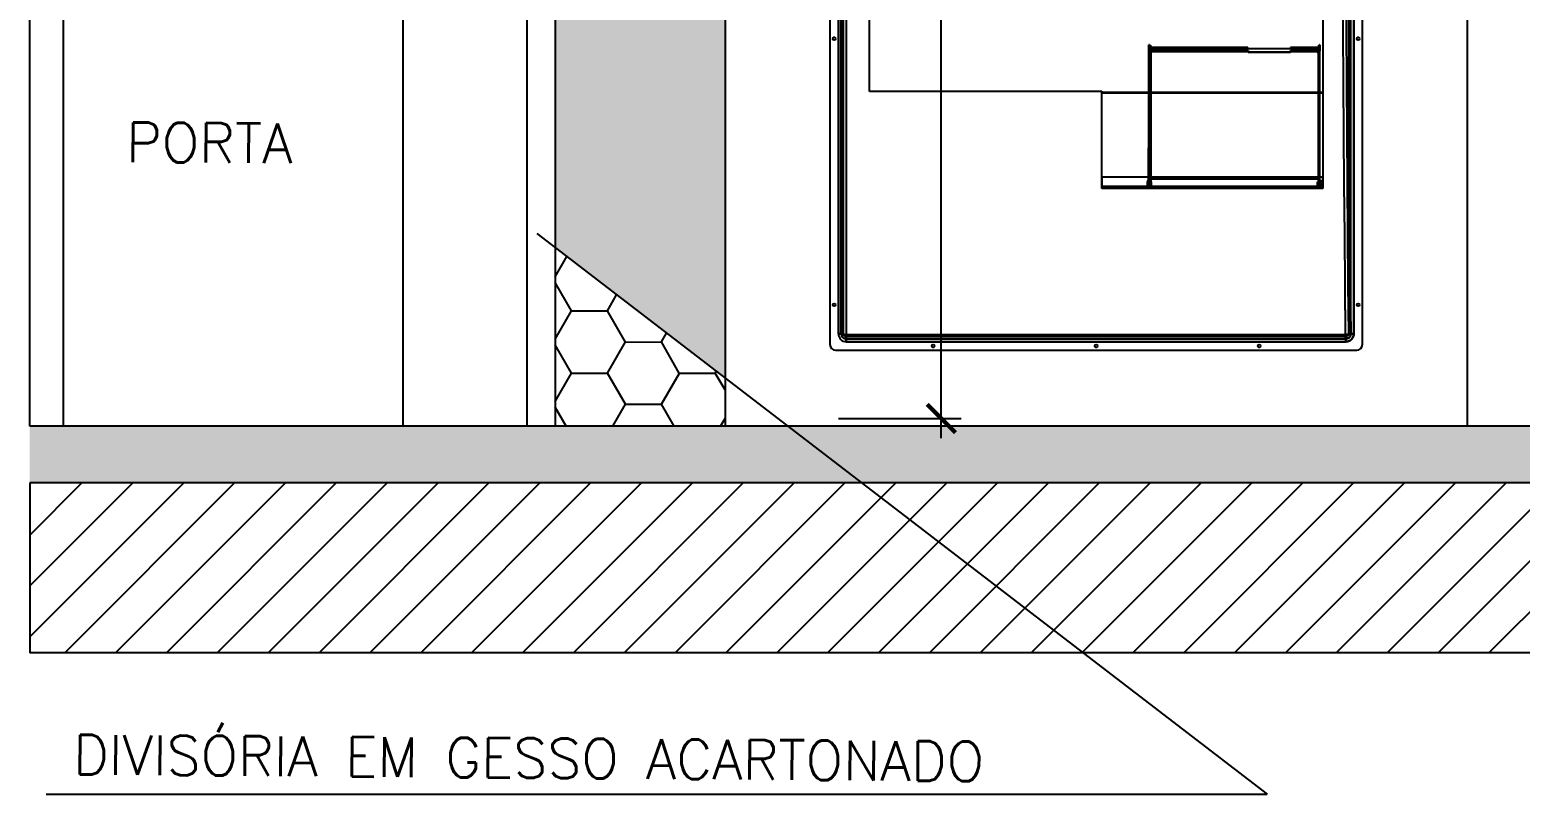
# Model space of a CAD drawing. Extents: x -36.1 to 57, y 1.4 to 46.9.
# Drawn here: x 25.904 to 28.535, y 3.001 to 4.35 of the extents above; entities that cross this region are included whole.
import ezdxf

# ---------------------------------------------------------------- set-up
doc = ezdxf.new("R2010")
doc.units = 0
doc.header["$LTSCALE"] = 0.02
doc.header["$PDMODE"] = 2
doc.layers.get('0').update_dxf_attribs({"linetype": 'CONTINUOUS'})
doc.layers.get('DEFPOINTS').update_dxf_attribs({"linetype": 'CONTINUOUS'})
for name, color, linetype in [('A-COTAS', 6, 'CONTINUOUS'), ('A-HACHU', 250, 'CONTINUOUS'), ('CARENAGEM', 1, 'CONTINUOUS'), ('COTAS', 6, 'CONTINUOUS'), ('DIVISORIA', 5, 'CONTINUOUS'), ('PAREDES', 7, 'CONTINUOUS')]:
    doc.layers.add(name, color=color, linetype=linetype)
doc.styles.add('COTAS', font='romans.shx', dxfattribs={"width": 0.75})
doc.dimstyles.new('COTAS_50', dxfattribs={"dimscale": 50, "dimtxt": 0.002, "dimasz": 0.001, "dimexe": 0.0007, "dimexo": 0.004, "dimgap": 0.0015, "dimtad": 1, "dimzin": 0, "dimdsep": 46, "dimtxsty": 'COTAS', "dimblk1": 'ARCHTICK', "dimblk2": 'ARCHTICK', "dimsah": 1, "dimcen": 0.003, "dimdle": 0.0007, "dimaunit": 1, "dimadec": 0, "dimazin": 0, "dimtfac": 1, "dimtdec": 0, "dimtix": 1, "dimtmove": 0, "dimatfit": 3, "dimldrblk": 'ARCHTICK', "dimfxl": 1, "dimtolj": 1, "dimtzin": 0, "dimarcsym": 0})

# ---------------------------------------------------------------- blocks, each defined once
blk = doc.blocks.new('_ARCHTICK')
at = {"color": 0, "linetype": 'ByBlock', "const_width": 0.15}
blk.add_lwpolyline([(-0.5, -0.5), (0.5, 0.5)], dxfattribs=at)
blk = doc.blocks.new('*D238')
at = {"color": 0, "linetype": 'ByBlock'}
for p, q in [((27.5127, 3.6292), (27.5127, 6.0855)), ((27.3311, 6.0505), (27.5477, 6.0505)), ((27.3311, 3.6642), (27.5477, 3.6642))]:
    blk.add_line(p, q, dxfattribs=at)
at = {"layer": 'DEFPOINTS', "color": 0, "linetype": 'ByBlock'}
for p in [(27.1311, 6.0505), (27.5127, 6.0505), (27.1311, 3.6642)]:
    blk.add_point(p, dxfattribs=at)
at = {"color": 0, "linetype": 'ByBlock', "xscale": 0.05, "yscale": 0.05, "zscale": 0.05}
for p, rotation in [((27.5127, 6.0505), 90), ((27.5127, 3.6642), 270)]:
    blk.add_blockref('_ARCHTICK', p, dxfattribs=dict(at, rotation=rotation))
at = {"color": 0, "linetype": 'ByBlock', "insert": (27.3877, 4.8573), "char_height": 0.1, "attachment_point": 5, "rotation": 90, "style": 'COTAS'}
blk.add_mtext('\\A1;2.39', dxfattribs=at)

msp = doc.modelspace()

# ---------------------------------------------------------------- hatches: boundary and pattern name
at = {"layer": 'A-HACHU'}
h = msp.add_hatch(dxfattribs=at)
h.set_pattern_fill('HONEY', color=256, scale=0.02, angle=0.01, style=0)
h.paths.add_polyline_path([(26.8311, 6.5005), (26.8311, 3.9659), (27.1311, 3.7356), (27.1311, 6.0505), (37.6119, 6.0505), (37.6119, 3.6505), (37.9119, 3.6505), (37.9119, 6.5005)])
h = msp.add_hatch(dxfattribs=at)
h.set_pattern_fill('HONEY', color=256, scale=0.02, angle=0.01, style=0)
h.paths.add_polyline_path([(27.1311, 3.7356), (26.8311, 3.9659), (26.8311, 3.6505), (27.1311, 3.6505)])
h = msp.add_hatch(dxfattribs=at)
h.set_pattern_fill('ANSI31', color=256, scale=0.02, angle=0.01, style=0)
h.paths.add_polyline_path([(32.7581, 3.5505), (27.3723, 3.5505), (27.7632, 3.2505), (32.8086, 3.2505)])
h.paths.add_polyline_path([(27.3723, 3.5505), (25.9039, 3.5505), (25.9039, 3.2505), (27.7632, 3.2505)])
h.paths.add_polyline_path([(35.2088, 3.5505), (32.7581, 3.5505), (32.8086, 3.2505), (35.8667, 3.2505)])
h.paths.add_polyline_path([(37.9119, 3.5505), (35.2088, 3.5505), (35.8667, 3.2505), (37.9119, 3.2505)])

# ---------------------------------------------------------------- linework, layer by layer
msp.add_line((25.9039, 3.5505), (25.9039, 3.2505), dxfattribs=at)
msp.add_solid([(25.9039, 3.6505), (25.9039, 3.5505), (37.9119, 3.6505), (37.9119, 3.5505)], dxfattribs=at)
at = {"layer": 'CARENAGEM', "linetype": 'Continuous'}
for p, q in [((27.3162, 5.8148), (27.3162, 3.7948)), ((27.3162, 5.8148), (27.3162, 3.7948)), ((28.2562, 3.7948), (28.2562, 5.8148)), ((28.2562, 3.7948), (28.2562, 5.8148)), ((27.3312, 5.7958), (27.3312, 3.8138)), ((27.3312, 3.8138), (27.3312, 5.7958)), ((27.3362, 5.7958), (27.3362, 3.8138)), ((27.3362, 3.8138), (27.3362, 5.7958)), ((27.3402, 3.8138), (27.3402, 5.7958)), ((27.3402, 3.8138), (27.3402, 5.7958)), ((27.3452, 5.7984), (27.3452, 3.8111)), ((27.3452, 5.7972), (27.3452, 3.8123)), ((28.2319, 5.7958), (28.2319, 3.8138)), ((28.2359, 3.8138), (28.2359, 5.7958)), ((28.2409, 3.8138), (28.2409, 5.7958)), ((28.2409, 5.7958), (28.2409, 3.8138)), ((27.3862, 4.2419), (27.3862, 4.3848)), ((27.3862, 4.2417), (27.3862, 4.3846)), ((28.1862, 4.3848), (28.1862, 4.2399)), ((28.1862, 4.3846), (28.1862, 4.2397)), ((27.8794, 4.3134), (27.8794, 4.3239)), ((27.8803, 4.3239), (27.8794, 4.3239)), ((27.8794, 4.0727), (27.8794, 4.3239)), ((27.8803, 4.3134), (27.8803, 4.3239)), ((27.8803, 4.0727), (27.8803, 4.3239)), ((27.8815, 4.3232), (27.8815, 4.3192)), ((27.8815, 4.3232), (27.8824, 4.3232)), ((27.8815, 4.0814), (27.8815, 4.3232)), ((27.8815, 4.3174), (27.8815, 4.3192)), ((27.8824, 4.3192), (27.8815, 4.3192)), ((27.8815, 4.3174), (27.8824, 4.3174)), ((27.8815, 4.0729), (27.8815, 4.3174)), ((27.8824, 4.3232), (27.8824, 4.3192)), ((27.8824, 4.0814), (27.8824, 4.3232)), ((27.8824, 4.3174), (27.8824, 4.3192)), ((27.8824, 4.0729), (27.8824, 4.3174)), ((28.054, 4.3195), (27.8833, 4.3195)), ((27.8833, 4.3195), (27.8833, 4.3192)), ((27.8833, 4.3195), (27.8833, 4.3186)), ((28.054, 4.3192), (27.8833, 4.3192)), ((27.8833, 4.3183), (27.8833, 4.3192)), ((27.8833, 4.3192), (27.8833, 4.3173)), ((28.054, 4.3186), (27.8833, 4.3186)), ((27.8833, 4.3186), (27.8833, 4.3183)), ((28.054, 4.3183), (27.8833, 4.3183)), ((27.8833, 4.3183), (27.8833, 4.3173)), ((27.8833, 4.3173), (28.054, 4.3173)), ((27.8833, 4.3173), (28.054, 4.3173)), ((27.8833, 4.3173), (27.8833, 4.3173)), ((27.8833, 4.0729), (27.8833, 4.3173)), ((27.8833, 4.0728), (27.8833, 4.3173)), ((28.054, 4.3192), (28.054, 4.3195)), ((28.054, 4.3195), (28.054, 4.3186)), ((28.054, 4.3173), (28.054, 4.3192)), ((28.054, 4.3183), (28.054, 4.3186)), ((28.054, 4.3173), (28.054, 4.3183)), ((28.054, 4.3173), (28.054, 4.3171)), ((28.054, 4.3171), (28.054, 4.3173)), ((28.054, 4.3171), (28.054, 4.3171)), ((28.129, 4.3171), (28.054, 4.3171)), ((28.129, 4.3171), (28.054, 4.3171)), ((28.129, 4.3195), (28.129, 4.3192)), ((28.129, 4.3186), (28.129, 4.3195)), ((28.1785, 4.3195), (28.129, 4.3195)), ((28.129, 4.3192), (28.129, 4.3173)), ((28.1785, 4.3192), (28.129, 4.3192)), ((28.129, 4.3186), (28.129, 4.3183)), ((28.1785, 4.3186), (28.129, 4.3186)), ((28.129, 4.3183), (28.129, 4.3173)), ((28.1785, 4.3183), (28.129, 4.3183)), ((28.129, 4.3171), (28.129, 4.3173)), ((28.129, 4.3171), (28.129, 4.3173)), ((28.129, 4.3173), (28.1785, 4.3173)), ((28.129, 4.3173), (28.1785, 4.3173)), ((28.129, 4.3171), (28.129, 4.3171)), ((28.1785, 4.3192), (28.1785, 4.3195)), ((28.1785, 4.3195), (28.1785, 4.3186)), ((28.1785, 4.3173), (28.1785, 4.3192)), ((28.1785, 4.3183), (28.1785, 4.3192)), ((28.1785, 4.3183), (28.1785, 4.3186)), ((28.1785, 4.3173), (28.1785, 4.3183)), ((28.1785, 4.3173), (28.1785, 4.3173)), ((28.1785, 4.0729), (28.1785, 4.3173)), ((28.1785, 4.0728), (28.1785, 4.3173)), ((28.1794, 4.3192), (28.1794, 4.3232)), ((28.1794, 4.3232), (28.1803, 4.3232)), ((28.1794, 4.0814), (28.1794, 4.3232)), ((28.1794, 4.3174), (28.1794, 4.3192)), ((28.1803, 4.3192), (28.1794, 4.3192)), ((28.1794, 4.3174), (28.1803, 4.3174)), ((28.1794, 4.0729), (28.1794, 4.3174)), ((28.1803, 4.3239), (28.1803, 4.3134)), ((28.1812, 4.3239), (28.1803, 4.3239)), ((28.1803, 4.0727), (28.1803, 4.3239)), ((28.1803, 4.3192), (28.1803, 4.3232)), ((28.1803, 4.0814), (28.1803, 4.3232)), ((28.1803, 4.3174), (28.1803, 4.3192)), ((28.1803, 4.0729), (28.1803, 4.3174)), ((28.1812, 4.3239), (28.1812, 4.3134)), ((28.1812, 4.0727), (28.1812, 4.3239)), ((27.8794, 4.3134), (27.8803, 4.3134)), ((27.8794, 4.3116), (27.8794, 4.3134)), ((27.8803, 4.3116), (27.8794, 4.3116)), ((27.8794, 4.0738), (27.8794, 4.3116)), ((27.8803, 4.3116), (27.8803, 4.3134)), ((27.8803, 4.0738), (27.8803, 4.3116)), ((27.8812, 4.3112), (27.8812, 4.3114)), ((27.8812, 4.3114), (27.8812, 4.3113)), ((27.8812, 4.3111), (27.8812, 4.3113)), ((27.8812, 4.3112), (27.8842, 4.3112)), ((27.8812, 4.3112), (27.8812, 4.3111)), ((27.8812, 4.0737), (27.8812, 4.3112)), ((27.8812, 4.3111), (27.8842, 4.3111)), ((27.8812, 4.0735), (27.8812, 4.3111)), ((27.8842, 4.3141), (28.0544, 4.3141)), ((27.8842, 4.3134), (27.8842, 4.3141)), ((27.8842, 4.3132), (27.8842, 4.3141)), ((28.0544, 4.3134), (27.8842, 4.3134)), ((27.8842, 4.3113), (27.8842, 4.3134)), ((27.8842, 4.3132), (28.0544, 4.3132)), ((27.8842, 4.3132), (27.8842, 4.3125)), ((27.8842, 4.3125), (28.0544, 4.3125)), ((27.8842, 4.3114), (27.8842, 4.3125)), ((28.0544, 4.3114), (27.8842, 4.3114)), ((27.8842, 4.3114), (27.8842, 4.3112)), ((28.0544, 4.3113), (27.8842, 4.3113)), ((27.8842, 4.3111), (27.8842, 4.3113)), ((27.8842, 4.3111), (27.8842, 4.3112)), ((28.0544, 4.3141), (28.0544, 4.3134)), ((28.0544, 4.3132), (28.0544, 4.3141)), ((28.0544, 4.3134), (28.0544, 4.3113)), ((28.0544, 4.3125), (28.0544, 4.3132)), ((28.0544, 4.3125), (28.0544, 4.3114)), ((28.0544, 4.3112), (28.0544, 4.3114)), ((28.0544, 4.3111), (28.0544, 4.3113)), ((28.0544, 4.3112), (28.0544, 4.3111)), ((28.1294, 4.3112), (28.0544, 4.3112)), ((28.0544, 4.3111), (28.1294, 4.3111)), ((28.1294, 4.3134), (28.1294, 4.3141)), ((28.1294, 4.3141), (28.1294, 4.3132)), ((28.1294, 4.3141), (28.1764, 4.3141)), ((28.1294, 4.3113), (28.1294, 4.3134)), ((28.1764, 4.3134), (28.1294, 4.3134)), ((28.1294, 4.3132), (28.1294, 4.3125)), ((28.1294, 4.3132), (28.1764, 4.3132)), ((28.1294, 4.3114), (28.1294, 4.3125)), ((28.1294, 4.3125), (28.1764, 4.3125)), ((28.1294, 4.3114), (28.1294, 4.3112)), ((28.1764, 4.3114), (28.1294, 4.3114)), ((28.1294, 4.3111), (28.1294, 4.3113)), ((28.1764, 4.3113), (28.1294, 4.3113)), ((28.1294, 4.3111), (28.1294, 4.3112)), ((28.1764, 4.3141), (28.1764, 4.3134)), ((28.1764, 4.3132), (28.1764, 4.3141)), ((28.1764, 4.3134), (28.1764, 4.3113)), ((28.1764, 4.3125), (28.1764, 4.3132)), ((28.1764, 4.3125), (28.1764, 4.3114)), ((28.1764, 4.3112), (28.1764, 4.3114)), ((28.1764, 4.3111), (28.1764, 4.3113)), ((28.1764, 4.3112), (28.1794, 4.3112)), ((28.1764, 4.3112), (28.1764, 4.3111)), ((28.1764, 4.3111), (28.1794, 4.3111)), ((28.1794, 4.3114), (28.1794, 4.3112)), ((28.1794, 4.3114), (28.1794, 4.3113)), ((28.1794, 4.3111), (28.1794, 4.3113)), ((28.1794, 4.3111), (28.1794, 4.3112)), ((28.1794, 4.0737), (28.1794, 4.3112)), ((28.1794, 4.0735), (28.1794, 4.3111)), ((28.1803, 4.3134), (28.1812, 4.3134)), ((28.1803, 4.3116), (28.1803, 4.3134)), ((28.1812, 4.3116), (28.1803, 4.3116)), ((28.1803, 4.0738), (28.1803, 4.3116)), ((28.1812, 4.3116), (28.1812, 4.3134)), ((28.1812, 4.0738), (28.1812, 4.3116)), ((27.3862, 4.2419), (27.7962, 4.2419)), ((27.3862, 4.2417), (27.3862, 4.2419)), ((27.7962, 4.2417), (27.3862, 4.2417)), ((27.7962, 4.2419), (27.7962, 4.2399)), ((27.7962, 4.2417), (27.7962, 4.2419)), ((27.7962, 4.2397), (27.7962, 4.2417)), ((28.1862, 4.2399), (27.7962, 4.2399)), ((27.7962, 4.2396), (27.7962, 4.2399)), ((27.7962, 4.2399), (27.7962, 4.2397)), ((28.1862, 4.2397), (27.7962, 4.2397)), ((27.7962, 4.2393), (27.7962, 4.2397)), ((28.1862, 4.2396), (27.7962, 4.2396)), ((27.7962, 4.2396), (27.7962, 4.2393)), ((27.7962, 4.0738), (27.7962, 4.2396)), ((27.7962, 4.2393), (28.1862, 4.2393)), ((27.7962, 4.0735), (27.7962, 4.2393)), ((28.1862, 4.2399), (28.1862, 4.2396)), ((28.1862, 4.2397), (28.1862, 4.2399)), ((28.1862, 4.2397), (28.1862, 4.2393)), ((28.1862, 4.2396), (28.1862, 4.2393)), ((28.1862, 4.2396), (28.1862, 4.0738)), ((28.1862, 4.2393), (28.1862, 4.0735)), ((27.8779, 4.1419), (27.8779, 4.142)), ((27.8794, 4.142), (27.8779, 4.142)), ((27.8779, 4.142), (27.8779, 4.092)), ((27.8794, 4.1419), (27.8779, 4.1419)), ((27.8779, 4.1419), (27.8779, 4.0749)), ((27.8794, 4.1419), (27.8794, 4.142)), ((27.8794, 4.142), (27.8794, 4.092)), ((27.8794, 4.1419), (27.8794, 4.0749)), ((28.1862, 4.0905), (27.7962, 4.0905)), ((27.7962, 4.0905), (27.7962, 4.074)), ((27.7962, 4.0903), (27.7962, 4.0905)), ((28.1862, 4.0903), (27.7962, 4.0903)), ((27.7962, 4.0903), (27.7962, 4.0738)), ((27.8764, 4.0821), (27.8764, 4.0761)), ((27.8779, 4.092), (27.8779, 4.075)), ((27.8779, 4.092), (27.8779, 4.092)), ((27.8794, 4.092), (27.8779, 4.092)), ((27.8779, 4.092), (27.8794, 4.092)), ((27.8794, 4.0841), (27.8784, 4.0841)), ((27.8784, 4.0741), (27.8784, 4.0841)), ((27.8794, 4.092), (27.8794, 4.092)), ((27.8794, 4.092), (27.8794, 4.075)), ((27.8794, 4.0841), (27.8794, 4.0741)), ((27.8803, 4.0821), (27.8794, 4.0821)), ((27.8834, 4.0821), (27.8794, 4.0821)), ((27.8794, 4.0761), (27.8794, 4.0821)), ((27.8794, 4.0821), (27.8794, 4.0761)), ((27.8803, 4.0761), (27.8803, 4.0821)), ((28.1794, 4.0868), (27.8812, 4.0868)), ((27.8812, 4.0868), (27.8812, 4.0737)), ((27.8812, 4.0867), (27.8812, 4.0868)), ((28.1794, 4.0867), (27.8812, 4.0867)), ((27.8812, 4.0867), (27.8812, 4.0736)), ((27.8824, 4.0821), (27.8815, 4.0821)), ((27.8815, 4.0821), (27.8815, 4.0761)), ((27.8815, 4.0737), (27.8815, 4.0814)), ((27.8815, 4.0814), (27.8824, 4.0814)), ((27.8824, 4.0821), (27.8824, 4.0761)), ((27.8824, 4.0814), (27.8824, 4.0737)), ((27.8834, 4.0821), (27.8834, 4.0761)), ((28.1812, 4.0821), (28.1772, 4.0821)), ((28.1772, 4.0761), (28.1772, 4.0821)), ((28.1794, 4.0737), (28.1794, 4.0868)), ((28.1794, 4.0867), (28.1794, 4.0868)), ((28.1794, 4.0736), (28.1794, 4.0867)), ((28.1803, 4.0821), (28.1794, 4.0821)), ((28.1794, 4.0761), (28.1794, 4.0821)), ((28.1794, 4.0737), (28.1794, 4.0814)), ((28.1794, 4.0814), (28.1803, 4.0814)), ((28.1812, 4.0821), (28.1803, 4.0821)), ((28.1803, 4.0821), (28.1803, 4.0761)), ((28.1803, 4.0821), (28.1803, 4.0761)), ((28.1803, 4.0814), (28.1803, 4.0737)), ((28.1822, 4.0841), (28.1812, 4.0841)), ((28.1812, 4.0741), (28.1812, 4.0841)), ((28.1812, 4.0761), (28.1812, 4.0821)), ((28.1812, 4.0761), (28.1812, 4.0821)), ((28.1822, 4.0841), (28.1822, 4.0741)), ((28.1842, 4.0761), (28.1842, 4.0821)), ((28.1862, 4.074), (28.1862, 4.0905)), ((28.1862, 4.0903), (28.1862, 4.0905)), ((28.1862, 4.0738), (28.1862, 4.0903)), ((28.1862, 4.074), (27.7962, 4.074)), ((27.7962, 4.074), (27.7962, 4.0719)), ((27.7962, 4.074), (27.7962, 4.0738)), ((27.7962, 4.0738), (28.1862, 4.0738)), ((28.1862, 4.0738), (27.7962, 4.0738)), ((27.7962, 4.0738), (27.7962, 4.0704)), ((27.7962, 4.072), (27.7962, 4.0738)), ((27.7962, 4.0735), (27.7962, 4.0738)), ((28.1862, 4.0735), (27.7962, 4.0735)), ((27.7962, 4.0705), (27.7962, 4.0735)), ((28.1862, 4.072), (27.7962, 4.072)), ((27.7962, 4.072), (27.7962, 4.0705)), ((27.7962, 4.0719), (27.7962, 4.072)), ((28.1862, 4.0719), (27.7962, 4.0719)), ((27.7962, 4.0704), (27.7962, 4.0719)), ((28.1862, 4.0705), (27.7962, 4.0705)), ((27.7962, 4.0704), (27.7962, 4.0705)), ((28.1862, 4.0704), (27.7962, 4.0704)), ((27.8494, 4.0735), (27.8494, 4.072)), ((27.8494, 4.0734), (27.8494, 4.0735)), ((27.8744, 4.0735), (27.8494, 4.0735)), ((27.8494, 4.0734), (27.8494, 4.0719)), ((27.8764, 4.0734), (27.8494, 4.0734)), ((27.8494, 4.0719), (27.8494, 4.072)), ((27.8744, 4.072), (27.8494, 4.072)), ((27.8764, 4.0719), (27.8494, 4.0719)), ((27.8744, 4.0735), (27.8744, 4.072)), ((27.8744, 4.0735), (27.8744, 4.0735)), ((27.8764, 4.0735), (27.8744, 4.0735)), ((27.8744, 4.0735), (27.8744, 4.072)), ((27.8744, 4.072), (27.8764, 4.072)), ((27.8744, 4.072), (27.8744, 4.072)), ((27.8764, 4.0734), (27.8764, 4.0735)), ((27.8764, 4.0734), (27.8764, 4.0719)), ((27.8764, 4.0719), (27.8764, 4.072)), ((27.8779, 4.0749), (27.8779, 4.075)), ((27.8794, 4.0749), (27.8779, 4.0749)), ((27.8784, 4.0741), (27.8794, 4.0741)), ((27.8794, 4.0761), (27.8803, 4.0761)), ((27.8794, 4.0761), (27.8834, 4.0761)), ((27.8794, 4.0749), (27.8794, 4.075)), ((27.8794, 4.0738), (27.8803, 4.0738)), ((27.8794, 4.0728), (27.8794, 4.0738)), ((27.8803, 4.0728), (27.8794, 4.0728)), ((27.8794, 4.0727), (27.8794, 4.0728)), ((27.8803, 4.0727), (27.8794, 4.0727)), ((27.8803, 4.0728), (27.8803, 4.0738)), ((27.8803, 4.0727), (27.8803, 4.0728)), ((27.8812, 4.0737), (28.1794, 4.0737)), ((28.1794, 4.0737), (27.8812, 4.0737)), ((27.8812, 4.0737), (27.8812, 4.0728)), ((27.8812, 4.0737), (27.8812, 4.0736)), ((27.8812, 4.0729), (27.8812, 4.0737)), ((27.8812, 4.0737), (27.8812, 4.0735)), ((28.1794, 4.0736), (27.8812, 4.0736)), ((27.8812, 4.0736), (27.8812, 4.0719)), ((27.8812, 4.0735), (28.1794, 4.0735)), ((27.8812, 4.072), (27.8812, 4.0735)), ((28.1794, 4.0729), (27.8812, 4.0729)), ((27.8812, 4.0728), (27.8812, 4.0729)), ((27.8812, 4.0729), (27.8812, 4.072)), ((27.8812, 4.0728), (28.1794, 4.0728)), ((27.8812, 4.0728), (27.8812, 4.0719)), ((27.8812, 4.072), (28.1794, 4.072)), ((27.8812, 4.0719), (27.8812, 4.072)), ((27.8812, 4.0719), (28.1794, 4.0719)), ((27.8815, 4.0761), (27.8824, 4.0761)), ((27.8815, 4.0729), (27.8815, 4.0737)), ((27.8824, 4.0737), (27.8815, 4.0737)), ((27.8815, 4.0729), (27.8824, 4.0729)), ((27.8824, 4.0729), (27.8824, 4.0737)), ((27.8833, 4.0729), (28.1785, 4.0729)), ((27.8833, 4.0728), (27.8833, 4.0729)), ((27.8833, 4.0728), (28.1785, 4.0728)), ((28.1772, 4.0761), (28.1812, 4.0761)), ((28.1785, 4.0728), (28.1785, 4.0729)), ((28.1794, 4.0761), (28.1803, 4.0761)), ((28.1794, 4.0737), (28.1794, 4.0736)), ((28.1794, 4.0728), (28.1794, 4.0737)), ((28.1794, 4.0737), (28.1794, 4.0729)), ((28.1794, 4.0737), (28.1794, 4.0735)), ((28.1794, 4.0737), (28.1794, 4.0729)), ((28.1803, 4.0737), (28.1794, 4.0737)), ((28.1794, 4.0719), (28.1794, 4.0736)), ((28.1794, 4.0735), (28.1794, 4.072)), ((28.1794, 4.0729), (28.1794, 4.0728)), ((28.1794, 4.0729), (28.1794, 4.072)), ((28.1794, 4.0729), (28.1803, 4.0729)), ((28.1794, 4.0728), (28.1794, 4.0719)), ((28.1794, 4.072), (28.1794, 4.0719)), ((28.1803, 4.0761), (28.1812, 4.0761)), ((28.1803, 4.0738), (28.1812, 4.0738)), ((28.1803, 4.0728), (28.1803, 4.0738)), ((28.1803, 4.0737), (28.1803, 4.0729)), ((28.1812, 4.0728), (28.1803, 4.0728)), ((28.1803, 4.0728), (28.1803, 4.0727)), ((28.1812, 4.0727), (28.1803, 4.0727)), ((28.1812, 4.0741), (28.1822, 4.0741)), ((28.1812, 4.0728), (28.1812, 4.0738)), ((28.1812, 4.0728), (28.1812, 4.0727)), ((28.1862, 4.074), (28.1862, 4.0738)), ((28.1862, 4.0719), (28.1862, 4.074)), ((28.1862, 4.0704), (28.1862, 4.0738)), ((28.1862, 4.0738), (28.1862, 4.072)), ((28.1862, 4.0735), (28.1862, 4.0738)), ((28.1862, 4.0735), (28.1862, 4.0705)), ((28.1862, 4.072), (28.1862, 4.0705)), ((28.1862, 4.072), (28.1862, 4.0719)), ((28.1862, 4.0704), (28.1862, 4.0719)), ((28.1862, 4.0705), (28.1862, 4.0704)), ((27.3162, 3.7948), (27.3162, 3.7948)), ((27.3362, 3.8138), (27.3312, 3.8138)), ((27.3312, 3.8138), (27.3402, 3.8138)), ((27.3362, 3.8138), (27.3362, 3.8138)), ((27.3402, 3.8138), (27.3402, 3.8138)), ((27.3452, 3.8123), (28.2266, 3.8123)), ((27.3452, 3.8088), (27.3452, 3.8123)), ((27.3452, 3.8111), (28.2266, 3.8111)), ((27.3452, 3.8048), (27.3452, 3.8111)), ((28.2268, 3.8088), (27.3452, 3.8088)), ((28.2266, 3.8088), (27.3452, 3.8088)), ((27.3452, 3.8088), (27.3452, 3.8088)), ((27.3452, 3.8088), (27.3452, 3.7998)), ((27.3452, 3.8048), (28.2268, 3.8048)), ((28.2266, 3.8048), (27.3452, 3.8048)), ((27.3452, 3.8048), (27.3452, 3.8048)), ((27.3452, 3.7998), (27.3452, 3.8048)), ((27.3452, 3.7998), (28.2268, 3.7998)), ((28.2268, 3.7998), (27.3452, 3.7998)), ((28.2266, 3.8088), (28.2266, 3.8123)), ((28.2266, 3.8048), (28.2266, 3.8111)), ((28.2268, 3.8088), (28.2266, 3.8088)), ((28.2268, 3.8048), (28.2266, 3.8048)), ((28.2268, 3.8088), (28.2268, 3.7998)), ((28.2268, 3.7998), (28.2268, 3.8048)), ((28.2316, 3.8138), (28.2319, 3.8138)), ((28.2319, 3.8138), (28.2409, 3.8138)), ((28.2355, 3.8138), (28.2359, 3.8138)), ((28.2409, 3.8138), (28.2359, 3.8138)), ((28.2562, 3.7948), (28.2562, 3.7948)), ((27.3262, 3.7848), (28.2462, 3.7848)), ((27.3262, 3.7848), (28.2462, 3.7848)), ((27.3262, 3.7848), (27.3262, 3.7848)), ((28.2462, 3.7848), (28.2462, 3.7848))]:
    msp.add_line(p, q, dxfattribs=at)
at = {"layer": 'CARENAGEM', "linetype": 'Continuous', "flags": 128}
for points in [[(28.2266, 3.8111), (28.2257, 3.8992), (28.2249, 3.9878), (28.2241, 4.0771), (28.2235, 4.1669), (28.2229, 4.2572), (28.2225, 4.3478), (28.2221, 4.4388), (28.2218, 4.5301), (28.2216, 4.6215), (28.2214, 4.7131), (28.2214, 4.8048), (28.2214, 4.8964), (28.2216, 4.988), (28.2218, 5.0795), (28.2221, 5.1707), (28.2225, 5.2617), (28.2229, 5.3524), (28.2235, 5.4426), (28.2241, 5.5324), (28.2249, 5.6217), (28.2257, 5.7104), (28.2266, 5.7984)], [(28.2266, 3.8123), (28.2257, 3.9002), (28.2249, 3.9888), (28.2241, 4.078), (28.2235, 4.1677), (28.2229, 4.2578), (28.2225, 4.3484), (28.2221, 4.4393), (28.2218, 4.5304), (28.2216, 4.6217), (28.2214, 4.7132), (28.2214, 4.8048), (28.2214, 4.8963), (28.2216, 4.9878), (28.2218, 5.0791), (28.2221, 5.1703), (28.2225, 5.2612), (28.2229, 5.3517), (28.2235, 5.4419), (28.2241, 5.5316), (28.2249, 5.6207), (28.2257, 5.7093), (28.2266, 5.7972)], [(28.2316, 5.7958), (28.2307, 5.708), (28.2299, 5.6195), (28.2291, 5.5305), (28.2285, 5.4409), (28.2279, 5.3509), (28.2275, 5.2605), (28.2271, 5.1698), (28.2268, 5.0787), (28.2266, 4.9875), (28.2264, 4.8962), (28.2264, 4.8048), (28.2264, 4.7134), (28.2266, 4.622), (28.2268, 4.5308), (28.2271, 4.4398), (28.2275, 4.349), (28.2279, 4.2586), (28.2285, 4.1686), (28.2291, 4.079), (28.2299, 3.99), (28.2307, 3.9016), (28.2316, 3.8138)], [(28.2355, 5.7958), (28.2347, 5.708), (28.2339, 5.6195), (28.2331, 5.5305), (28.2325, 5.4409), (28.2319, 5.3509), (28.2315, 5.2605), (28.2311, 5.1698), (28.2308, 5.0787), (28.2306, 4.9875), (28.2304, 4.8962), (28.2304, 4.8048), (28.2304, 4.7134), (28.2306, 4.622), (28.2308, 4.5308), (28.2311, 4.4398), (28.2315, 4.349), (28.2319, 4.2586), (28.2325, 4.1686), (28.2331, 4.079), (28.2339, 3.99), (28.2347, 3.9016), (28.2355, 3.8138)], [(27.8833, 4.3173), (27.8829, 4.3173), (27.8826, 4.3173), (27.8823, 4.3173), (27.882, 4.3173), (27.8818, 4.3173), (27.8816, 4.3173), (27.8815, 4.3174), (27.8815, 4.3174)], [(27.8833, 4.3173), (27.8831, 4.3173), (27.8829, 4.3173), (27.8828, 4.3173), (27.8826, 4.3173), (27.8825, 4.3174), (27.8824, 4.3174), (27.8824, 4.3174), (27.8824, 4.3174)], [(28.1794, 4.3174), (28.1793, 4.3174), (28.1793, 4.3174), (28.1792, 4.3174), (28.1791, 4.3173), (28.179, 4.3173), (28.1788, 4.3173), (28.1786, 4.3173), (28.1785, 4.3173)], [(28.1803, 4.3174), (28.1802, 4.3174), (28.1801, 4.3173), (28.18, 4.3173), (28.1797, 4.3173), (28.1795, 4.3173), (28.1792, 4.3173), (28.1788, 4.3173), (28.1785, 4.3173)], [(27.8794, 4.3116), (27.8794, 4.3115), (27.8795, 4.3115), (27.8797, 4.3114), (27.8799, 4.3114), (27.8802, 4.3113), (27.8805, 4.3113), (27.8808, 4.3113), (27.8812, 4.3113)], [(27.8803, 4.3116), (27.8803, 4.3116), (27.8803, 4.3115), (27.8804, 4.3115), (27.8805, 4.3115), (27.8807, 4.3115), (27.8808, 4.3114), (27.881, 4.3114), (27.8812, 4.3114)], [(28.1794, 4.3114), (28.1795, 4.3114), (28.1797, 4.3114), (28.1799, 4.3115), (28.18, 4.3115), (28.1801, 4.3115), (28.1802, 4.3115), (28.1802, 4.3116), (28.1803, 4.3116)], [(28.1794, 4.3113), (28.1797, 4.3113), (28.1801, 4.3113), (28.1804, 4.3113), (28.1806, 4.3114), (28.1809, 4.3114), (28.181, 4.3115), (28.1811, 4.3115), (28.1812, 4.3116)], [(27.8779, 4.075), (27.8778, 4.0747), (27.8778, 4.0744), (27.8776, 4.0742), (27.8774, 4.0739), (27.8772, 4.0737), (27.8769, 4.0736), (27.8767, 4.0735), (27.8764, 4.0735)], [(27.8794, 4.075), (27.8793, 4.0744), (27.8791, 4.0738), (27.8789, 4.0733), (27.8785, 4.0729), (27.878, 4.0725), (27.8775, 4.0722), (27.877, 4.072), (27.8764, 4.072)], [(27.8794, 4.0749), (27.8793, 4.0743), (27.8791, 4.0738), (27.8789, 4.0733), (27.8785, 4.0728), (27.878, 4.0724), (27.8775, 4.0722), (27.877, 4.072), (27.8764, 4.0719)], [(27.8779, 4.0749), (27.8778, 4.0746), (27.8778, 4.0743), (27.8776, 4.0741), (27.8774, 4.0739), (27.8772, 4.0737), (27.8769, 4.0735), (27.8767, 4.0735), (27.8764, 4.0734)], [(27.8812, 4.0735), (27.8808, 4.0735), (27.8805, 4.0735), (27.8802, 4.0736), (27.8799, 4.0736), (27.8797, 4.0737), (27.8795, 4.0737), (27.8794, 4.0738), (27.8794, 4.0738)], [(27.8812, 4.0737), (27.881, 4.0737), (27.8808, 4.0737), (27.8807, 4.0737), (27.8805, 4.0737), (27.8804, 4.0737), (27.8803, 4.0738), (27.8803, 4.0738), (27.8803, 4.0738)], [(27.8833, 4.0728), (27.883, 4.0728), (27.8827, 4.0728), (27.8824, 4.0728), (27.8821, 4.0728), (27.8819, 4.0728), (27.8817, 4.0728), (27.8816, 4.0728), (27.8815, 4.0729), (27.8815, 4.0729)], [(27.8825, 4.0729), (27.8825, 4.0729), (27.8824, 4.0729), (27.8823, 4.0729), (27.8822, 4.0729), (27.882, 4.0729), (27.8819, 4.0729)], [(27.8833, 4.0729), (27.8831, 4.0729), (27.883, 4.0729), (27.8828, 4.0729), (27.8827, 4.0729), (27.8826, 4.0729), (27.8825, 4.0729), (27.8824, 4.0729), (27.8824, 4.0729), (27.8824, 4.0729)], [(28.1794, 4.0729), (28.1793, 4.0729), (28.1793, 4.0729), (28.1792, 4.0729), (28.1791, 4.0729), (28.179, 4.0729), (28.1788, 4.0729), (28.1786, 4.0729), (28.1785, 4.0729)], [(28.1803, 4.0729), (28.1802, 4.0729), (28.1802, 4.0728), (28.18, 4.0728), (28.1798, 4.0728), (28.1796, 4.0728), (28.1794, 4.0728), (28.1791, 4.0728), (28.1788, 4.0728), (28.1785, 4.0728)], [(28.1798, 4.0729), (28.1797, 4.0729), (28.1795, 4.0729), (28.1794, 4.0729), (28.1793, 4.0729), (28.1793, 4.0729), (28.1792, 4.0729)], [(28.1803, 4.0738), (28.1802, 4.0738), (28.1802, 4.0738), (28.1801, 4.0737), (28.18, 4.0737), (28.1799, 4.0737), (28.1797, 4.0737), (28.1795, 4.0737), (28.1794, 4.0737)], [(28.1812, 4.0738), (28.1811, 4.0738), (28.181, 4.0737), (28.1809, 4.0737), (28.1806, 4.0736), (28.1804, 4.0736), (28.1801, 4.0735), (28.1797, 4.0735), (28.1794, 4.0735)], [(27.3362, 3.8138), (27.3363, 3.8134), (27.3366, 3.813), (27.3371, 3.8126), (27.3379, 3.8122), (27.3388, 3.8119), (27.3399, 3.8116), (27.3411, 3.8114), (27.3424, 3.8113), (27.3438, 3.8112), (27.3452, 3.8111)], [(27.3402, 3.8138), (27.3403, 3.8135), (27.3405, 3.8132), (27.341, 3.813), (27.3416, 3.8127), (27.3424, 3.8126), (27.3433, 3.8124), (27.3442, 3.8123), (27.3452, 3.8123)], [(28.2316, 3.8138), (28.2315, 3.8128), (28.2312, 3.8119), (28.2307, 3.811), (28.2301, 3.8102), (28.2293, 3.8096), (28.2285, 3.8092), (28.2275, 3.8089), (28.2266, 3.8088)], [(28.2316, 3.8138), (28.2314, 3.8135), (28.2311, 3.8132), (28.2307, 3.813), (28.23, 3.8128), (28.2293, 3.8126), (28.2284, 3.8124), (28.2275, 3.8123), (28.2266, 3.8123)], [(28.2355, 3.8138), (28.2354, 3.8124), (28.2351, 3.811), (28.2346, 3.8097), (28.2338, 3.8085), (28.2329, 3.8074), (28.2318, 3.8065), (28.2306, 3.8058), (28.2293, 3.8052), (28.228, 3.8049), (28.2266, 3.8048)], [(28.2355, 3.8138), (28.2354, 3.8134), (28.235, 3.813), (28.2345, 3.8126), (28.2337, 3.8123), (28.2328, 3.8119), (28.2317, 3.8117), (28.2306, 3.8115), (28.2293, 3.8113), (28.2279, 3.8112), (28.2266, 3.8111)], [(28.2319, 3.8138), (28.2318, 3.8129), (28.2316, 3.8121), (28.2312, 3.8113), (28.2307, 3.8106), (28.2301, 3.8099), (28.2294, 3.8094), (28.2286, 3.8091), (28.2277, 3.8088), (28.2268, 3.8088)], [(28.2268, 3.7998), (28.2285, 3.7999), (28.2302, 3.8002), (28.2318, 3.8007), (28.2334, 3.8014), (28.2348, 3.8022), (28.2361, 3.8033), (28.2373, 3.8045), (28.2384, 3.8058), (28.2393, 3.8073), (28.2399, 3.8088), (28.2404, 3.8104), (28.2408, 3.8121), (28.2409, 3.8138)], [(28.2409, 3.8138), (28.2408, 3.8121), (28.2404, 3.8104), (28.2399, 3.8088), (28.2393, 3.8073), (28.2384, 3.8058), (28.2373, 3.8045), (28.2361, 3.8033), (28.2348, 3.8022), (28.2334, 3.8014), (28.2318, 3.8007), (28.2302, 3.8002), (28.2285, 3.7999), (28.2268, 3.7998)], [(28.2268, 3.8048), (28.2283, 3.8049), (28.2296, 3.8052), (28.2309, 3.8058), (28.2321, 3.8065), (28.2332, 3.8074), (28.2341, 3.8085), (28.2349, 3.8097), (28.2354, 3.811), (28.2357, 3.8124), (28.2359, 3.8138)]]:
    msp.add_lwpolyline(points, dxfattribs=at)
at = {"layer": 'CARENAGEM', "linetype": 'Continuous'}
for centre in [(27.3237, 4.3348), (27.3237, 4.3348), (28.2487, 4.3348), (28.2487, 4.3348), (27.3237, 3.8648), (27.3237, 3.8648), (28.2487, 3.8648), (28.2487, 3.8648), (27.4987, 3.7923), (27.4987, 3.7923), (27.7862, 3.7923), (27.7862, 3.7923), (28.0737, 3.7923), (28.0737, 3.7923)]:
    msp.add_circle(centre, 0.0025, dxfattribs=at)
for centre, radius, start, end in [((27.8784, 4.0821), 0.002, 90, 180), ((28.1822, 4.0821), 0.002, 0, 90), ((27.8784, 4.0761), 0.002, 180, 270), ((28.1822, 4.0761), 0.002, 270, 0), ((27.3262, 3.7948), 0.01, 180, 270), ((27.3262, 3.7948), 0.01, 180, 270), ((27.3452, 3.8138), 0.014, 180, 270), ((27.3452, 3.8138), 0.014, 180, 270), ((27.3452, 3.8138), 0.009, 180, 270), ((27.3452, 3.8138), 0.009, 180, 270), ((27.3452, 3.8138), 0.005, 180, 270), ((27.3452, 3.8138), 0.005, 180, 270), ((28.2462, 3.7948), 0.01, 270, 0), ((28.2462, 3.7948), 0.01, 270, 0)]:
    msp.add_arc(centre, radius, start, end, dxfattribs=at)
at = {"layer": 'COTAS'}
for p in [(26.7989, 3.9906), (25.9328, 3.0009)]:
    msp.add_line(p, (28.0883, 3.0009), dxfattribs=at)
at = {"layer": 'DIVISORIA', "linetype": 'Continuous'}
for p, q in [((26.7811, 6.5005), (26.7811, 3.6505)), ((26.8311, 6.5005), (26.8311, 3.6505)), ((27.1311, 6.0505), (27.1311, 3.6505)), ((28.4412, 6.0505), (28.4412, 3.6505)), ((25.9625, 5.7505), (25.9625, 3.6505)), ((26.5625, 5.7505), (26.5625, 3.6505))]:
    msp.add_line(p, q, dxfattribs=at)
at = {"layer": 'PAREDES'}
for p, q in [((25.9039, 3.6505), (25.9039, 6.5505)), ((37.9119, 3.6505), (25.9039, 3.6505)), ((37.9119, 3.5505), (25.9039, 3.5505)), ((37.9119, 3.2505), (25.9039, 3.2505))]:
    msp.add_line(p, q, dxfattribs=at)

# ---------------------------------------------------------------- texts
at = {"layer": 'COTAS', "style": 'COTAS'}
for s, p in [('PORTA', (26.0737, 4.1171)), ('DIVISÓRIA EM GESSO ACARTONADO', (25.9802, 3.0357))]:
    msp.add_text(s, height=0.07, rotation=359.5694, dxfattribs=at).set_placement(p)

# ---------------------------------------------------------------- dimensions: what is measured, and where the dimension line sits
at = {"layer": 'A-COTAS'}
dim = msp.add_aligned_dim(p1=(27.1311, 3.6642), p2=(27.1311, 6.0505), distance=-0.3815, dimstyle='COTAS_50', dxfattribs=at)
dim.commit()
dim.dimension.update_dxf_attribs({"geometry": '*D238', "text_midpoint": (27.3877, 4.8573)})

doc.saveas('drawing.dxf')
